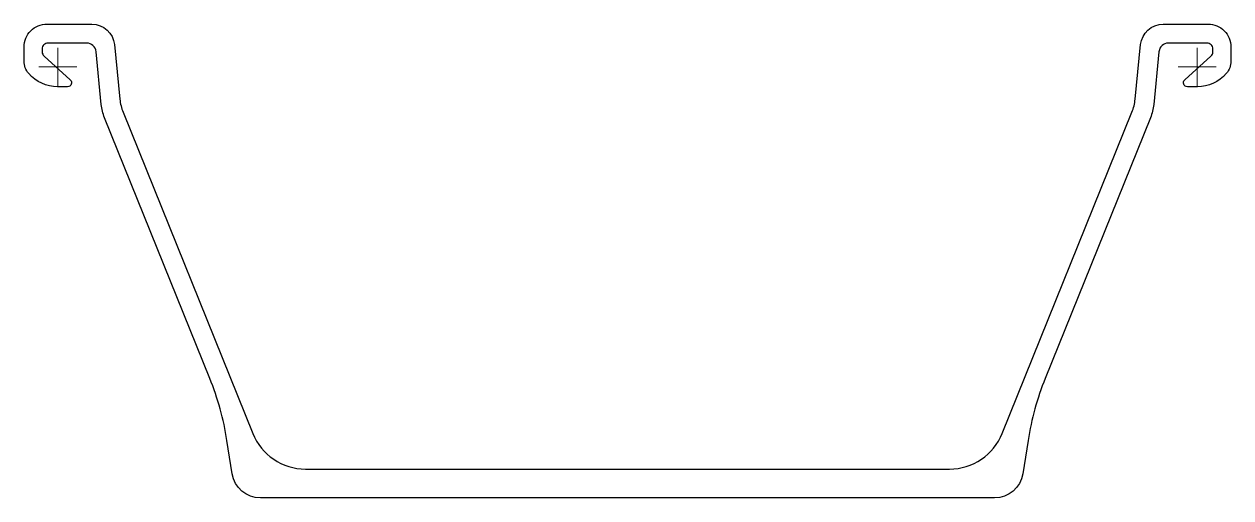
# Model space of a CAD drawing. Header units: millimetres. Extents: x -32 to 603, y 109 to 359.
import ezdxf

# ---------------------------------------------------------------- set-up
doc = ezdxf.new("R2010")
doc.units = ezdxf.units.MM
doc.layers.add('ref', color=4, linetype='Continuous', lineweight=5)

# ---------------------------------------------------------------- blocks, each defined once
blk = doc.blocks.new('PU28-s')
blk.add_lwpolyline([(89.07, -196.74, 0.05671), (80.01, -164.06), (24.59, -26.76, -0.071121), (22.89, -19.89), (20.1, 8, 0.385314), (15.13, 12.5), (-5.25, 12.5, 0.414214), (-8.25, 9.5), (-8.25, 7.86, 0.212557), (-7.26, 5.63), (6.54, -6.79, -0.687281), (5.11, -10.5), (-0.15, -10.5, -0.219232), (-15.35, -3.5, -0.17875), (-17.75, 3), (-17.75, 10.5, -0.414214), (-5.75, 22.5), (17.84, 22.5, -0.385314), (29.78, 11.69), (32.66, -17.03, 0.071121), (34.35, -23.9), (102.62, -193.03, 0.305812), (130.44, -211.8), (300, -211.8), (469.56, -211.8, 0.305812), (497.38, -193.03), (565.65, -23.9, 0.071121), (567.34, -17.03), (570.22, 11.69, -0.385314), (582.16, 22.5), (605.75, 22.5, -0.414214), (617.75, 10.5), (617.75, 3, -0.17875), (615.35, -3.5), (615.35, -3.5, -0.219232), (600.15, -10.5), (594.89, -10.5, -0.687281), (593.46, -6.79), (607.26, 5.63, 0.212557), (608.25, 7.86), (608.25, 9.5, 0.414214), (605.25, 12.5), (584.87, 12.5, 0.385314), (579.9, 8), (577.11, -19.89, -0.071121), (575.41, -26.76), (519.99, -164.06, 0.05671), (510.93, -196.74), (508.14, -214.35, -0.368919), (493.33, -227), (300, -227), (106.67, -227, -0.368919), (91.86, -214.35)], format="xyb", close=True)
at = {"layer": 'ref'}
for p, q in [((0, -10), (0, 10)), ((600, -10), (600, 10)), ((-10, 0), (10, 0)), ((590, 0), (610, 0))]:
    blk.add_line(p, q, dxfattribs=at)

msp = doc.modelspace()

# ---------------------------------------------------------------- block references
msp.add_blockref('PU28-s', (-14.31, 336.32))

doc.saveas('drawing.dxf')
